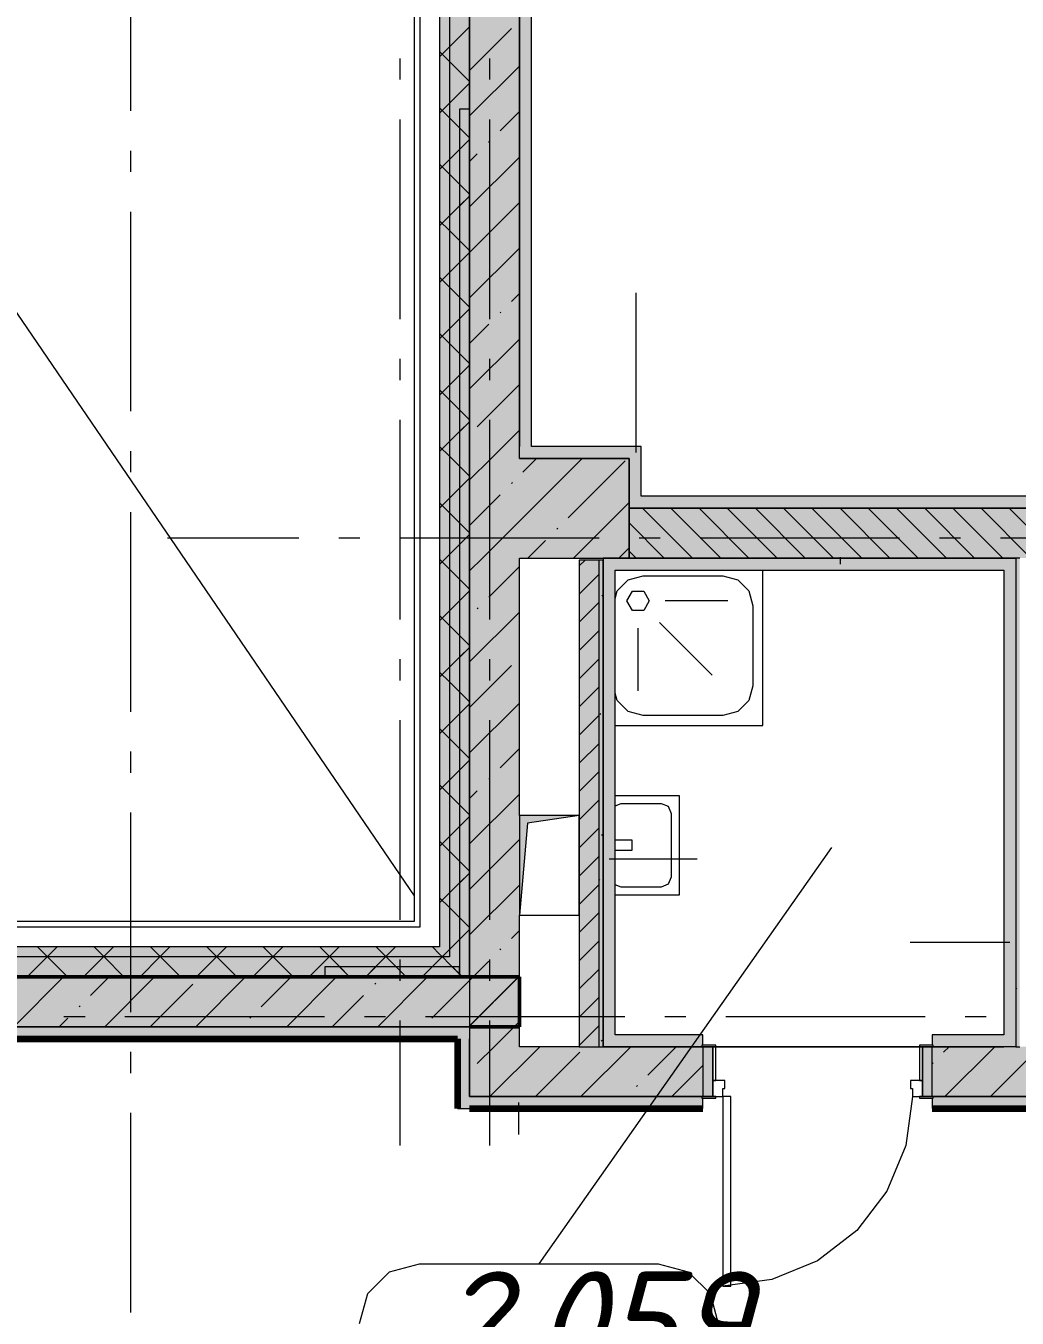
# Model space of a CAD drawing. Header units: millimetres. Extents: x -537608 to 253996, y -217170 to 186033.
# Drawn here: x -317936 to -312966, y 11689 to 18167 of the extents above; entities that cross this region are included whole.
import ezdxf

# ---------------------------------------------------------------- set-up
doc = ezdxf.new("R2010")
doc.units = ezdxf.units.MM
doc.layers.add('16) Лак 1.6м', color=160, linetype='Continuous', lineweight=90)
doc.layers.add('PDF _Геометрия', color=7, linetype='Continuous')
doc.layers.add('PDF _Текст', color=7, linetype='Continuous')
doc.layers.add('PDF _Сплошная заливка', color=7, linetype='Continuous', true_color=0xffffff)
doc.styles.add('PDF ISOCPEUR Italic', font='isocpeui.ttf')

msp = doc.modelspace()

# ---------------------------------------------------------------- hatches: boundary and pattern name
at = {"layer": 'PDF _Сплошная заливка', "transparency": 33554559}
for points in [[(-315811.3607, 13399.3468), (-315711.3603, 13399.3468), (-315711.3603, 30942.3493), (-315764.3617, 30942.3493), (-315764.3617, 30896.1943), (-315811.3607, 30896.1943), (-315811.3607, 13425.8453)], [(-315761.3605, 13399.3468), (-315711.3603, 13399.3468), (-315711.3603, 17749.3481), (-315761.3605, 17749.3481), (-315761.3605, 13425.8453)], [(-315461.3592, 15499.0005), (-314911.3612, 15499.0005), (-314911.3612, 15999.0005), (-315711.3603, 15999.0005), (-315711.3603, 15499.0005)], [(-315161.3623, 13049.3474), (-315061.3619, 13049.3474), (-315061.3619, 15489), (-315161.3623, 15489), (-315161.3623, 13069.8542)], [(-312973.0004, 13049.3474), (-312952.9994, 13049.3474), (-312952.9994, 15499.0005), (-312973.0004, 15499.0005), (-312973.0004, 13069.8542)], [(-315861.3609, 13499.3472), (-315861.3609, 13549.3473), (-323968.3625, 13549.3473), (-323968.3625, 13499.3472), (-315973.4437, 13499.3472)], [(-315988.3594, 13399.3468), (-315811.3607, 13399.3468), (-315811.3607, 13499.3472), (-323968.3625, 13499.3472), (-323968.3625, 13399.3468), (-316392.4345, 13399.3468)], [(-316392.4345, 13399.3468), (-315761.3605, 13399.3468), (-315761.3605, 13449.347), (-316436.3591, 13449.347), (-316436.3591, 13399.3468)], [(-315461.3592, 13149.3456), (-315461.3592, 13399.3468), (-320161.3621, 13399.3468), (-320161.3621, 13149.3456), (-315554.4573, 13149.3456)]]:
    msp.add_hatch(color=256, dxfattribs=at).paths.add_polyline_path(points)
h = msp.add_hatch(color=256, dxfattribs=at)
h.paths.add_polyline_path([(-315711.3603, 13049.3474), (-315461.3592, 13049.3474), (-315461.3592, 15499.0005), (-315711.3603, 15499.0005), (-315711.3603, 13069.8542)], flags=0)
h.paths.add_polyline_path([(-315711.3603, 15999.0005), (-315461.3592, 15999.0005), (-315461.3592, 20949.3489), (-315711.3603, 20949.3489)], flags=0)
h.paths.add_polyline_path([(-315711.3603, 21449.3489), (-315461.3592, 21449.3489), (-315461.3592, 27299.348), (-315711.3603, 27299.348), (-315711.3603, 21613.658)], flags=0)
h.paths.add_polyline_path([(-315620.7253, 27799.3501), (-315461.3592, 27799.3501), (-315461.3592, 30799.35), (-315711.3603, 30799.35), (-315711.3603, 27799.3501)], flags=0)
at = {"layer": 'PDF _Сплошная заливка', "true_color": 0xff7d7d, "transparency": 33554559}
for points in [[(-314911.3612, 15809.0001), (-314851.3627, 15809.0001), (-314851.3627, 16058.999), (-314911.3612, 16058.999), (-314911.3612, 15917.7888)], [(-309688.6081, 15748.9994), (-309161.3582, 15748.9994), (-309161.3582, 15809.0001), (-314911.3612, 15809.0001), (-314911.3612, 15748.9994), (-311364.5669, 15748.9994)], [(-315771.3631, 13089.3472), (-315711.3603, 13089.3472), (-315711.3603, 13149.3456), (-320101.3635, 13149.3456), (-320101.3635, 13089.3472), (-315973.4437, 13089.3472)]]:
    msp.add_hatch(color=11, dxfattribs=at).paths.add_polyline_path(points)
at = {"layer": 'PDF _Сплошная заливка', "transparency": 33554559}
h = msp.add_hatch(color=256, dxfattribs=at)
h.paths.add_polyline_path([(-297211.3588, 15499.0005), (-297211.3588, 15748.9994), (-302661.3562, 15748.9994), (-302661.3562, 15499.0005), (-297956.914, 15499.0005)], flags=0)
h.paths.add_polyline_path([(-303161.3583, 15499.0005), (-303161.3583, 15748.9994), (-308661.3603, 15748.9994), (-308661.3603, 15499.0005), (-304660.7404, 15499.0005)], flags=0)
h.paths.add_polyline_path([(-309688.6081, 15499.0005), (-309161.3582, 15499.0005), (-309161.3582, 15748.9994), (-314911.3612, 15748.9994), (-314911.3612, 15499.0005), (-310003.4346, 15499.0005)], flags=0)
at = {"layer": 'PDF _Сплошная заливка', "true_color": 0xbce362, "transparency": 33554559}
msp.add_hatch(color=63, dxfattribs=at).paths.add_polyline_path([(-313032.9989, 15438.9998), (-312973.0004, 15438.9998), (-312973.0004, 15499.0005), (-315041.3609, 15499.0005), (-315041.3609, 15438.9998), (-313040.5213, 15438.9998)])
h = msp.add_hatch(color=63, dxfattribs=at)
h.paths.add_polyline_path([(-313386.359, 13049.3474), (-313032.9989, 13049.3474), (-313032.9989, 13109.3459), (-313391.3625, 13109.3459), (-313391.3625, 13057.3456), (-313386.359, 13057.3456)], flags=0)
h.paths.add_polyline_path([(-314546.3622, 13049.3474), (-314546.3622, 13057.3456), (-314541.3588, 13057.3456), (-314541.3588, 13109.3459), (-315041.3609, 13109.3459), (-315041.3609, 13049.3474), (-314716.4758, 13049.3474)], flags=0)
at = {"layer": 'PDF _Сплошная заливка', "transparency": 33554559}
h = msp.add_hatch(color=256, dxfattribs=at)
h.paths.add_polyline_path([(-308161.3582, 12799.3463), (-308161.3582, 13049.3474), (-311483.0009, 13049.3474), (-311483.0009, 12799.3463), (-309239.3597, 12799.3463)], flags=0)
h.paths.add_polyline_path([(-312638.0007, 12799.3463), (-312633.0015, 12799.3463), (-312633.0015, 13049.3474), (-313391.3625, 13049.3474), (-313391.3625, 12799.3463), (-313040.5213, 12799.3463)], flags=0)
h.paths.add_polyline_path([(-314541.3588, 12799.3463), (-314541.3588, 13049.3474), (-315711.3603, 13049.3474), (-315711.3603, 12799.3463), (-314546.3622, 12799.3463)], flags=0)
at = {"layer": 'PDF _Сплошная заливка', "true_color": 0xff7d7d, "transparency": 33554559}
h = msp.add_hatch(color=11, dxfattribs=at)
h.paths.add_polyline_path([(-306146.3608, 12739.3456), (-306146.3608, 12799.3463), (-311478.0017, 12799.3463), (-311478.0017, 12791.3459), (-311483.0009, 12791.3459), (-311483.0009, 12739.3456), (-306336.6949, 12739.3456)], flags=0)
h.paths.add_polyline_path([(-312638.0007, 12739.3456), (-312633.0015, 12739.3456), (-312633.0015, 12791.3459), (-312638.0007, 12791.3459), (-312638.0007, 12799.3463), (-313386.359, 12799.3463), (-313386.359, 12791.3459), (-313391.3625, 12791.3459), (-313391.3625, 12739.3456), (-313040.5213, 12739.3456)], flags=0)
h.paths.add_polyline_path([(-314541.3588, 12739.3456), (-314541.3588, 12791.3459), (-314546.3622, 12791.3459), (-314546.3622, 12799.3463), (-315711.3603, 12799.3463), (-315711.3603, 12739.3456), (-314546.3622, 12739.3456)], flags=0)

# ---------------------------------------------------------------- linework, layer by layer
at = {"layer": '16) Лак 1.6м'}
for p, q in [((-320101.3635, 13089.3472), (-315771.3631, 13089.3472)), ((-315771.3631, 13089.3472), (-315771.3631, 12739.3456)), ((-315711.3603, 12739.3456), (-314541.3588, 12739.3456)), ((-313391.3625, 12739.3456), (-312633.0015, 12739.3456))]:
    msp.add_line(p, q, dxfattribs=at)
at = {"layer": 'PDF _Геометрия', "lineweight": 9}
for p, q in [((-315988.3594, 30896.1943), (-315988.3594, 13676.3458)), ((-315961.3614, 30896.1943), (-315961.3614, 13649.3456)), ((-315861.3609, 30896.1943), (-315861.3609, 13549.3473)), ((-315811.3607, 30896.1943), (-315811.3607, 13499.3472)), ((-323832.9719, 25299.9121), (-315988.3594, 13805.2346)), ((-315711.3603, 13399.3468), (-315711.3603, 20949.3489)), ((-315711.3603, 20949.3489), (-315711.3603, 15999.0005)), ((-315461.3592, 16058.999), (-315461.3592, 20949.3489)), ((-315461.3592, 20949.3489), (-315461.3592, 16058.999)), ((-315401.3607, 16058.999), (-315401.3607, 20889.3481)), ((-315811.3607, 18062.8807), (-315711.3603, 18162.879)), ((-315711.3603, 17943.8611), (-315501.5894, 18153.6299)), ((-315861.3609, 18012.8805), (-315811.3607, 18062.8807)), ((-315811.3607, 17989.2001), (-315861.3609, 18039.2003)), ((-315711.3603, 17889.1997), (-315811.3607, 17989.2001)), ((-315711.3603, 17715.762), (-315461.3592, 17965.7631)), ((-315811.3607, 17780.0363), (-315711.3603, 17880.0367)), ((-315861.3609, 17730.0361), (-315811.3607, 17780.0363)), ((-315811.3607, 17706.3579), (-315861.3609, 17756.3581)), ((-315711.3603, 17606.3574), (-315811.3607, 17706.3579)), ((-315711.3603, 17749.3481), (-315761.3605, 17749.3481)), ((-315761.3605, 17749.3481), (-315761.3605, 13399.3468)), ((-315711.3603, 13399.3468), (-315711.3603, 17749.3481)), ((-315558.6168, 17640.4086), (-315461.3592, 17737.664)), ((-315761.3605, 17656.3577), (-315711.3603, 17606.3574)), ((-315811.3607, 17497.1941), (-315711.3603, 17597.1945)), ((-315711.3603, 17597.1945), (-315761.3605, 17547.1943)), ((-315615.64, 17583.3833), (-315610.8991, 17588.1263)), ((-315861.3609, 17447.1939), (-315811.3607, 17497.1941)), ((-315711.3603, 17487.663), (-315672.6631, 17526.3602)), ((-315711.3603, 17259.566), (-315461.3592, 17509.5649)), ((-315811.3607, 17423.5135), (-315861.3609, 17473.5137)), ((-315711.3603, 17323.5152), (-315811.3607, 17423.5135)), ((-315761.3605, 17373.5154), (-315711.3603, 17323.5152)), ((-315811.3607, 17214.3519), (-315711.3603, 17314.3522)), ((-315711.3603, 17314.3522), (-315761.3605, 17264.352)), ((-315711.3603, 17031.467), (-315461.3592, 17281.4659)), ((-315861.3609, 17164.3517), (-315811.3607, 17214.3519)), ((-315811.3607, 17140.6713), (-315861.3609, 17190.6715)), ((-315711.3603, 17040.6708), (-315811.3607, 17140.6713)), ((-315761.3605, 17090.6711), (-315711.3603, 17040.6708)), ((-315711.3603, 16803.3679), (-315461.3592, 17053.369)), ((-315811.3607, 16931.5096), (-315711.3603, 17031.5078)), ((-315711.3603, 17031.5078), (-315761.3605, 16981.5098)), ((-315861.3609, 16881.5094), (-315811.3607, 16931.5096)), ((-315811.3607, 16857.829), (-315861.3609, 16907.8293)), ((-315711.3603, 16757.8286), (-315811.3607, 16857.829)), ((-315761.3605, 16807.8288), (-315711.3603, 16757.8286)), ((-315501.5894, 16785.0398), (-315461.3592, 16825.2699)), ((-314876.6556, 16028.9997), (-314876.6556, 16828.9989)), ((-315811.3607, 16648.6652), (-315711.3603, 16748.6656)), ((-315711.3603, 16748.6656), (-315761.3605, 16698.6654)), ((-315558.6168, 16728.0145), (-315553.876, 16732.7553)), ((-315711.3603, 16575.2689), (-315615.64, 16670.9892)), ((-315861.3609, 16598.665), (-315811.3607, 16648.6652)), ((-315811.3607, 16574.9868), (-315861.3609, 16624.987)), ((-315711.3603, 16347.1698), (-315461.3592, 16597.1708)), ((-315711.3603, 16474.9864), (-315811.3607, 16574.9868)), ((-315761.3605, 16524.9866), (-315711.3603, 16474.9864)), ((-315811.3607, 16365.823), (-315711.3603, 16465.8234)), ((-315711.3603, 16465.8234), (-315761.3605, 16415.8232)), ((-315861.3609, 16315.8228), (-315811.3607, 16365.823)), ((-315811.3607, 16292.1424), (-315861.3609, 16342.1427)), ((-315672.6631, 16157.7679), (-315461.3592, 16369.0718)), ((-315711.3603, 16192.1441), (-315811.3607, 16292.1424)), ((-315761.3605, 16242.1444), (-315711.3603, 16192.1441)), ((-315811.3607, 16082.9807), (-315711.3603, 16182.9812)), ((-315711.3603, 16182.9812), (-315761.3605, 16132.9809)), ((-315603.3337, 15999.0005), (-315461.3592, 16140.9728)), ((-315861.3609, 16032.9805), (-315811.3607, 16082.9807)), ((-315811.3607, 16009.3002), (-315861.3609, 16059.3004)), ((-315711.3603, 15909.2998), (-315811.3607, 16009.3002)), ((-315461.3592, 15999.0005), (-315461.3592, 16058.999)), ((-314911.3612, 16058.999), (-315401.3607, 16058.999)), ((-314851.3627, 16058.999), (-314911.3612, 16058.999)), ((-314851.3627, 15809.0001), (-314851.3627, 16058.999)), ((-315761.3605, 15959.3), (-315711.3603, 15909.2998)), ((-315711.3603, 15890.9738), (-315603.3337, 15999.0005)), ((-315711.3603, 15999.0005), (-315711.3603, 15499.0005)), ((-315647.1377, 15499.0005), (-315147.1399, 15999.0005)), ((-315461.3592, 15999.0005), (-314911.3612, 15999.0005)), ((-314911.3612, 15999.0005), (-315461.3592, 15999.0005)), ((-315444.5662, 15929.6688), (-315375.2367, 15999.0005)), ((-315216.4693, 15701.5719), (-314931.3449, 15986.6941)), ((-314911.3612, 15499.0005), (-314911.3612, 15999.0005)), ((-314911.3612, 15999.0005), (-314911.3612, 15809.0001)), ((-315811.3607, 15800.1385), (-315711.3603, 15900.1368)), ((-315711.3603, 15900.1368), (-315761.3605, 15850.1387)), ((-315501.5894, 15872.6457), (-315496.8485, 15877.3865)), ((-315711.3603, 15662.8747), (-315558.6168, 15815.6204)), ((-314911.3612, 15809.0001), (-314911.3612, 15748.9994)), ((-309221.361, 15809.0001), (-314851.3627, 15809.0001)), ((-315861.3609, 15750.1383), (-315811.3607, 15800.1385)), ((-315811.3607, 15726.458), (-315861.3609, 15776.4582)), ((-315190.9396, 15499.0005), (-314911.3612, 15778.5788)), ((-309161.3582, 15748.9994), (-314911.3612, 15748.9994)), ((-314911.3612, 15748.9994), (-314911.3612, 15499.0005)), ((-314911.3612, 15748.9994), (-309161.3582, 15748.9994)), ((-314593.9511, 15499.0005), (-314843.9522, 15748.9994)), ((-314452.5322, 15499.0005), (-314702.5332, 15748.9994)), ((-314311.1089, 15499.0005), (-314561.11, 15748.9994)), ((-314169.6899, 15499.0005), (-314419.6867, 15748.9994)), ((-314028.2667, 15499.0005), (-314278.2677, 15748.9994)), ((-313886.8477, 15499.0005), (-314136.8444, 15748.9994)), ((-313745.4244, 15499.0005), (-313995.4255, 15748.9994)), ((-313604.0012, 15499.0005), (-313854.0022, 15748.9994)), ((-313462.5822, 15499.0005), (-313712.5832, 15748.9994)), ((-313321.1589, 15499.0005), (-313571.16, 15748.9994)), ((-313179.74, 15499.0005), (-313429.741, 15748.9994)), ((-313038.3167, 15499.0005), (-313288.3177, 15748.9994)), ((-312896.8977, 15499.0005), (-313146.8945, 15748.9994)), ((-312755.4745, 15499.0005), (-313005.4755, 15748.9994)), ((-315711.3603, 15626.4575), (-315811.3607, 15726.458)), ((-315811.3607, 15517.2941), (-315711.3603, 15617.2945)), ((-315761.3605, 15676.4577), (-315711.3603, 15626.4575)), ((-315711.3603, 15617.2945), (-315761.3605, 15567.2943)), ((-315273.4925, 15644.5467), (-315268.7517, 15649.2875)), ((-314735.3744, 15499.0005), (-314911.3612, 15674.9851)), ((-315419.0408, 15499.0005), (-315330.5156, 15587.5214)), ((-314962.8426, 15499.0005), (-314911.3612, 15550.4819)), ((-315861.3609, 15467.2939), (-315811.3607, 15517.2941)), ((-315811.3607, 15443.6157), (-315861.3609, 15493.616)), ((-315711.3603, 15434.7757), (-315647.1377, 15499.0005)), ((-315711.3603, 15499.0005), (-315711.3603, 13149.3456)), ((-315461.3592, 14209.3463), (-315461.3592, 15499.0005)), ((-315461.3592, 15499.0005), (-314911.3612, 15499.0005)), ((-315161.3623, 15460.1892), (-315132.5515, 15489)), ((-315061.3619, 15489), (-315161.3623, 15489)), ((-315161.3623, 15489), (-315161.3623, 13049.3474)), ((-315041.3609, 15489), (-315061.3619, 15489)), ((-315061.3619, 13049.3474), (-315061.3619, 15489)), ((-314911.3612, 15499.0005), (-315041.3609, 15499.0005)), ((-315041.3609, 15499.0005), (-315041.3609, 15438.9998)), ((-315041.3609, 15438.9998), (-315041.3609, 15489)), ((-314876.7977, 15499.0005), (-314911.3612, 15533.564)), ((-312973.0004, 15499.0005), (-314911.3612, 15499.0005)), ((-314911.3612, 15499.0005), (-312973.0004, 15499.0005)), ((-313852.2066, 15468.9991), (-313852.2066, 15502.8499)), ((-312973.0004, 15499.0005), (-312973.0004, 15438.9998)), ((-312952.9994, 15499.0005), (-312973.0004, 15499.0005)), ((-312973.0004, 15499.0005), (-312973.0004, 15438.9998)), ((-315711.3603, 15343.6153), (-315811.3607, 15443.6157)), ((-315615.64, 15302.3991), (-315461.3592, 15456.6777)), ((-315041.3609, 15438.9998), (-315041.3609, 13109.3459)), ((-315041.3609, 13109.3459), (-315041.3609, 15438.9998)), ((-314981.3623, 13109.3459), (-314981.3623, 15438.9998)), ((-314981.3623, 15438.9998), (-313032.9989, 15438.9998)), ((-313032.9989, 15438.9998), (-313032.9989, 13109.3459)), ((-312973.0004, 15438.9998), (-312973.0004, 13049.3474)), ((-312973.0004, 15438.9998), (-312973.0004, 13049.3474)), ((-315761.3605, 15393.6155), (-315711.3603, 15343.6153)), ((-315161.3623, 15318.7659), (-315061.3619, 15418.7663)), ((-315811.3607, 15234.4519), (-315711.3603, 15334.4523)), ((-315711.3603, 15334.4523), (-315761.3605, 15284.4521)), ((-315861.3609, 15184.4516), (-315811.3607, 15234.4519)), ((-315711.3603, 14978.5797), (-315461.3592, 15228.5786)), ((-315672.6631, 15245.3738), (-315667.9223, 15250.1146)), ((-315161.3623, 15177.3448), (-315061.3619, 15277.3452)), ((-315811.3607, 15160.7714), (-315861.3609, 15210.7716)), ((-315711.3603, 15060.7731), (-315811.3607, 15160.7714)), ((-315761.3605, 15110.7733), (-315711.3603, 15060.7731)), ((-315161.3623, 15035.9237), (-315061.3619, 15135.9241)), ((-315811.3607, 14951.6096), (-315711.3603, 15051.6101)), ((-315711.3603, 15051.6101), (-315761.3605, 15001.6099)), ((-315161.3623, 14894.5026), (-315061.3619, 14994.503)), ((-315861.3609, 14901.6094), (-315811.3607, 14951.6096)), ((-315811.3607, 14877.9291), (-315861.3609, 14927.9293)), ((-315711.3603, 14750.4806), (-315501.5894, 14960.2516)), ((-315711.3603, 14777.9287), (-315811.3607, 14877.9291)), ((-315161.3623, 14753.0814), (-315061.3619, 14853.0819)), ((-315761.3605, 14827.9289), (-315711.3603, 14777.9287)), ((-315711.3603, 14522.3816), (-315461.3592, 14772.3826)), ((-315811.3607, 14668.7674), (-315711.3603, 14768.7657)), ((-315711.3603, 14768.7657), (-315761.3605, 14718.7676)), ((-315161.3623, 14611.6603), (-315061.3619, 14711.6607)), ((-315861.3609, 14618.7672), (-315811.3607, 14668.7674)), ((-315811.3607, 14595.0869), (-315861.3609, 14645.0871)), ((-315711.3603, 14495.0864), (-315811.3607, 14595.0869)), ((-315761.3605, 14545.0867), (-315711.3603, 14495.0864)), ((-315558.6168, 14447.0282), (-315461.3592, 14544.2836)), ((-315161.3623, 14470.2392), (-315061.3619, 14570.2375)), ((-315811.3607, 14385.923), (-315711.3603, 14485.9235)), ((-315711.3603, 14485.9235), (-315761.3605, 14435.9232)), ((-315861.3609, 14335.9228), (-315811.3607, 14385.923)), ((-315615.64, 14390.0051), (-315610.8991, 14394.7458)), ((-315161.3623, 14328.8181), (-315061.3619, 14428.8163)), ((-315811.3607, 14312.2446), (-315861.3609, 14362.2448)), ((-315711.3603, 14294.2847), (-315672.6631, 14332.9797)), ((-315711.3603, 14212.2442), (-315811.3607, 14312.2446)), ((-315761.3605, 14262.2444), (-315711.3603, 14212.2442)), ((-315711.3603, 14066.1856), (-315461.3592, 14316.1845)), ((-315161.3623, 14187.3948), (-315061.3619, 14287.3952)), ((-315811.3607, 14103.0808), (-315711.3603, 14203.0812)), ((-315711.3603, 14203.0812), (-315761.3605, 14153.081)), ((-315161.3623, 14045.9737), (-315061.3619, 14145.9741)), ((-315861.3609, 14053.0806), (-315811.3607, 14103.0808)), ((-315811.3607, 14029.4002), (-315861.3609, 14079.4004)), ((-315711.3603, 13838.0865), (-315461.3592, 14088.0855)), ((-315711.3603, 13929.402), (-315811.3607, 14029.4002)), ((-315161.3623, 13904.5526), (-315061.3619, 14004.553)), ((-315761.3605, 13979.4022), (-315711.3603, 13929.402)), ((-315011.3616, 13991.5491), (-314570.6992, 13991.5491)), ((-315811.3607, 13820.2386), (-315711.3603, 13920.239)), ((-315711.3603, 13920.239), (-315761.3605, 13870.2388)), ((-315861.3609, 13770.2383), (-315811.3607, 13820.2386)), ((-315711.3603, 13609.9875), (-315461.3592, 13859.9886)), ((-315161.3623, 13763.1315), (-315061.3619, 13863.1318)), ((-315811.3607, 13746.558), (-315861.3609, 13796.5582)), ((-315711.3603, 13646.5576), (-315811.3607, 13746.558)), ((-315988.3594, 13676.3458), (-323968.3625, 13676.3458)), ((-315761.3605, 13696.5578), (-315711.3603, 13646.5576)), ((-315461.3592, 13049.3474), (-315461.3592, 13709.3464)), ((-315161.3623, 13621.7103), (-315061.3619, 13721.7107)), ((-315988.3594, 13649.3456), (-323968.3625, 13649.3456)), ((-315961.3614, 13649.3456), (-315988.3594, 13649.3456)), ((-315811.3607, 13537.3963), (-315711.3603, 13637.3946)), ((-315711.3603, 13637.3946), (-315761.3605, 13587.3965)), ((-315501.5894, 13591.6594), (-315461.3592, 13631.8895)), ((-315988.3594, 13549.3473), (-323968.3625, 13549.3473)), ((-317826.8921, 13499.3472), (-317876.8923, 13549.3473)), ((-317829.3077, 13499.3472), (-317779.3075, 13549.3473)), ((-317544.0499, 13499.3472), (-317594.0501, 13549.3473)), ((-317546.4655, 13499.3472), (-317496.4652, 13549.3473)), ((-317261.2077, 13499.3472), (-317311.2079, 13549.3473)), ((-317263.6232, 13499.3472), (-317213.623, 13549.3473)), ((-316978.3611, 13499.3472), (-317028.3613, 13549.3473)), ((-316980.781, 13499.3472), (-316930.7808, 13549.3473)), ((-316695.5189, 13499.3472), (-316745.5191, 13549.3473)), ((-316697.9388, 13499.3472), (-316647.9385, 13549.3473)), ((-316412.6766, 13499.3472), (-316462.6768, 13549.3473)), ((-316415.0965, 13499.3472), (-316365.0963, 13549.3473)), ((-316129.8344, 13499.3472), (-316179.8346, 13549.3473)), ((-316132.2543, 13499.3472), (-316082.2541, 13549.3473)), ((-315961.3614, 13549.3473), (-315988.3594, 13549.3473)), ((-315861.3609, 13549.3473), (-315961.3614, 13549.3473)), ((-315861.3609, 13513.7159), (-315896.9923, 13549.3473)), ((-315161.3623, 13480.2892), (-315061.3619, 13580.2896)), ((-313002.9996, 13571.2042), (-313503.0018, 13571.2042)), ((-315988.3594, 13499.3472), (-323968.3625, 13499.3472)), ((-317929.3081, 13399.3468), (-317829.3077, 13499.3472)), ((-317726.8917, 13399.3468), (-317826.8921, 13499.3472)), ((-317646.4659, 13399.3468), (-317546.4655, 13499.3472)), ((-317444.0494, 13399.3468), (-317544.0499, 13499.3472)), ((-317363.6237, 13399.3468), (-317263.6232, 13499.3472)), ((-317161.2072, 13399.3468), (-317261.2077, 13499.3472)), ((-317080.7814, 13399.3468), (-316980.781, 13499.3472)), ((-316878.365, 13399.3468), (-316978.3611, 13499.3472)), ((-316797.9392, 13399.3468), (-316697.9388, 13499.3472)), ((-316595.5184, 13399.3468), (-316695.5189, 13499.3472)), ((-316515.097, 13399.3468), (-316415.0965, 13499.3472)), ((-316312.6762, 13399.3468), (-316412.6766, 13499.3472)), ((-316232.2548, 13399.3468), (-316132.2543, 13499.3472)), ((-316029.834, 13399.3468), (-316129.8344, 13499.3472)), ((-315861.3609, 13499.3472), (-315988.3594, 13499.3472)), ((-315949.4082, 13399.3468), (-315849.4121, 13499.3472)), ((-315846.9921, 13499.3472), (-315861.3609, 13513.7159)), ((-315811.3607, 13499.3472), (-315861.3609, 13499.3472)), ((-315849.4121, 13499.3472), (-315811.3607, 13537.3963)), ((-315811.3607, 13463.7157), (-315846.9921, 13499.3472)), ((-315711.3603, 13381.8885), (-315615.64, 13477.611)), ((-315558.6168, 13534.6341), (-315553.876, 13539.377)), ((-315761.3605, 13449.347), (-316436.3591, 13449.347)), ((-316436.3591, 13449.347), (-316436.3591, 13399.3468)), ((-316362.6764, 13449.347), (-316312.6762, 13399.3468)), ((-316182.2545, 13449.347), (-316232.2548, 13399.3468)), ((-316079.8342, 13449.347), (-316029.834, 13399.3468)), ((-315899.408, 13449.347), (-315949.4082, 13399.3468)), ((-315746.9917, 13399.3468), (-315811.3607, 13463.7157)), ((-315796.9919, 13449.347), (-315761.3605, 13413.7156)), ((-315761.3605, 13399.3468), (-315761.3605, 13449.347)), ((-315761.3605, 13413.7156), (-315746.9917, 13399.3468)), ((-315161.3623, 13338.8681), (-315061.3619, 13438.8663)), ((-320161.3621, 13399.3468), (-315988.3594, 13399.3468)), ((-317996.7903, 13149.3456), (-317746.7893, 13399.3468)), ((-317611.502, 13306.535), (-317518.6924, 13399.3468)), ((-317540.5922, 13149.3456), (-317290.5954, 13399.3468)), ((-317312.4953, 13149.3456), (-317098.2806, 13363.5603)), ((-317084.3984, 13149.3456), (-316834.3973, 13399.3468)), ((-316756.1331, 13249.5119), (-316606.2961, 13399.3468)), ((-316628.2002, 13149.3456), (-316378.1992, 13399.3468)), ((-316436.3591, 13399.3468), (-315761.3605, 13399.3468)), ((-316185.8887, 13363.5603), (-316181.1436, 13368.3033)), ((-316172.0022, 13149.3456), (-315922.001, 13399.3468)), ((-315988.3594, 13399.3468), (-315961.3614, 13399.3468)), ((-315961.3614, 13399.3468), (-315861.3609, 13399.3468)), ((-315900.7643, 13192.4866), (-315693.9042, 13399.3468)), ((-315861.3609, 13399.3468), (-315811.3607, 13399.3468)), ((-315811.3607, 13399.3468), (-315711.3603, 13399.3468)), ((-315761.3605, 13399.3468), (-315711.3603, 13399.3468)), ((-315715.804, 13149.3456), (-315465.8073, 13399.3468)), ((-315711.3603, 13153.7915), (-315461.3592, 13403.7904)), ((-316400.0991, 13149.3456), (-316242.9119, 13306.535)), ((-315161.3623, 13197.4448), (-315061.3619, 13297.4452)), ((-317668.5294, 13249.5119), (-317663.7842, 13254.2526)), ((-317768.6934, 13149.3456), (-317725.5525, 13192.4866)), ((-316813.1563, 13192.4866), (-316808.4155, 13197.2273)), ((-315587.7075, 13049.3474), (-315461.3592, 13175.6914)), ((-315461.3592, 13175.6914), (-315487.7071, 13149.3456)), ((-315161.3623, 13056.0237), (-315061.3619, 13156.0241)), ((-315711.3603, 13149.3456), (-320101.3635, 13149.3456)), ((-320101.3635, 13149.3456), (-315711.3603, 13149.3456)), ((-315711.3603, 13149.3456), (-315711.3603, 13089.3472)), ((-315711.3603, 13089.3472), (-315711.3603, 13049.3474)), ((-315711.3603, 12799.3463), (-315711.3603, 13089.3472)), ((-315041.3609, 13049.3474), (-315041.3609, 13109.3459)), ((-315041.3609, 13109.3459), (-315041.3609, 13049.3474)), ((-314541.3588, 13109.3459), (-314981.3623, 13109.3459)), ((-314541.3588, 13057.3456), (-314541.3588, 13109.3459)), ((-313032.9989, 13109.3459), (-313391.3625, 13109.3459)), ((-313391.3625, 13109.3459), (-313391.3625, 13057.3456)), ((-315711.3603, 13049.3474), (-315711.3603, 12799.3463)), ((-315672.6631, 12964.3875), (-315587.7075, 13049.3474)), ((-315609.6074, 12799.3463), (-315359.6063, 13049.3474)), ((-315161.3623, 13049.3474), (-315461.3592, 13049.3474)), ((-315161.3623, 13049.3474), (-315061.3619, 13049.3474)), ((-315153.4093, 12799.3463), (-314903.4125, 13049.3474)), ((-315061.3619, 13049.3474), (-315041.3609, 13049.3474)), ((-315041.3609, 13049.3474), (-314546.3622, 13049.3474)), ((-314546.3622, 13049.3474), (-315041.3609, 13049.3474)), ((-314817.2943, 12907.3643), (-314675.3113, 13049.3474)), ((-314476.3611, 13057.3456), (-314546.3622, 13057.3456)), ((-314546.3622, 13057.3456), (-314546.3622, 13049.3474)), ((-314546.3622, 13049.3474), (-314476.3611, 13049.3474)), ((-314491.3629, 13049.3474), (-314541.3588, 13049.3474)), ((-314541.3588, 13049.3474), (-314541.3588, 12799.3463)), ((-314491.3629, 12799.3463), (-314491.3629, 13049.3474)), ((-314476.3611, 13049.3474), (-314491.3629, 13049.3474)), ((-314491.3629, 13049.3474), (-314491.3629, 12879.3458)), ((-314476.3611, 13049.3474), (-314476.3611, 13057.3456)), ((-314476.3611, 12879.3458), (-314476.3611, 13049.3474)), ((-313456.3601, 13057.3456), (-313456.3601, 13049.3474)), ((-313386.359, 13057.3456), (-313456.3601, 13057.3456)), ((-313456.3601, 13049.3474), (-313456.3601, 12879.3458)), ((-313441.3584, 13049.3474), (-313456.3601, 13049.3474)), ((-313456.3601, 13049.3474), (-313386.359, 13049.3474)), ((-313441.3584, 13049.3474), (-313441.3584, 12799.3463)), ((-313391.3625, 13049.3474), (-313441.3584, 13049.3474)), ((-313441.3584, 12879.3458), (-313441.3584, 13049.3474)), ((-313391.3625, 12799.3463), (-313391.3625, 13049.3474)), ((-313386.359, 13049.3474), (-313386.359, 13057.3456)), ((-313032.9989, 13049.3474), (-313386.359, 13049.3474)), ((-313386.359, 13049.3474), (-313032.9989, 13049.3474)), ((-313334.6537, 13021.4128), (-313306.7212, 13049.3474)), ((-313328.621, 12799.3463), (-313078.6243, 13049.3474)), ((-313100.5242, 12799.3463), (-312850.5231, 13049.3474)), ((-312973.0004, 13049.3474), (-313032.9989, 13049.3474)), ((-312973.0004, 13049.3474), (-312952.9994, 13049.3474)), ((-315381.5104, 12799.3463), (-315159.4418, 13021.4128)), ((-313391.3625, 12964.7061), (-313386.936, 12969.1305)), ((-314697.2154, 12799.3463), (-314541.3588, 12955.2008)), ((-314874.3217, 12850.339), (-314869.5767, 12855.0799)), ((-314431.36, 12879.3458), (-314491.3629, 12879.3458)), ((-314491.3629, 12879.3458), (-314491.3629, 12799.3463)), ((-314491.3629, 12879.3458), (-314476.3611, 12879.3458)), ((-314441.3627, 12799.3463), (-314441.3627, 12839.346)), ((-314441.3627, 12839.346), (-314431.36, 12839.346)), ((-314431.36, 12839.346), (-314431.36, 12879.3458)), ((-313441.3584, 12879.3458), (-313501.3612, 12879.3458)), ((-313501.3612, 12879.3458), (-313501.3612, 12839.346)), ((-313501.3612, 12839.346), (-313491.3586, 12839.346)), ((-313491.3586, 12839.346), (-313491.3586, 12799.3463)), ((-313456.3601, 12879.3458), (-313441.3584, 12879.3458)), ((-313441.3584, 12799.3463), (-313441.3584, 12879.3458)), ((-315711.3603, 12799.3463), (-314546.3622, 12799.3463)), ((-314546.3622, 12799.3463), (-315711.3603, 12799.3463)), ((-315465.5834, 12769.347), (-315465.5834, 12608.6441)), ((-314476.3611, 12799.3463), (-314546.3622, 12799.3463)), ((-314546.3622, 12799.3463), (-314546.3622, 12791.3459)), ((-314546.3622, 12791.3459), (-314476.3611, 12791.3459)), ((-314541.3588, 12799.3463), (-314491.3629, 12799.3463)), ((-314541.3588, 12739.3456), (-314541.3588, 12791.3459)), ((-314476.3611, 12800.3453), (-314491.3629, 12800.3453)), ((-314491.3629, 12800.3453), (-314491.3629, 12799.3463)), ((-314491.3629, 12799.3463), (-314441.3627, 12799.3463)), ((-314491.3629, 12799.3463), (-314476.3611, 12799.3463)), ((-314476.3611, 12799.3463), (-314476.3611, 12800.3453)), ((-314476.3611, 12791.3459), (-314476.3611, 12799.3463)), ((-314401.3608, 12799.3463), (-314441.3627, 12799.3463)), ((-314441.3627, 12799.3463), (-314441.3627, 11849.3466)), ((-314401.3608, 11849.3466), (-314401.3608, 12799.3463)), ((-313491.3586, 12799.3463), (-313523.7304, 12553.4681)), ((-313491.3586, 12799.3463), (-313441.3584, 12799.3463)), ((-313456.3601, 12800.3453), (-313456.3601, 12799.3463)), ((-313441.3584, 12800.3453), (-313456.3601, 12800.3453)), ((-313456.3601, 12799.3463), (-313441.3584, 12799.3463)), ((-313456.3601, 12799.3463), (-313456.3601, 12791.3459)), ((-313386.359, 12799.3463), (-313456.3601, 12799.3463)), ((-313456.3601, 12791.3459), (-313386.359, 12791.3459)), ((-313441.3584, 12799.3463), (-313441.3584, 12800.3453)), ((-313441.3584, 12799.3463), (-313391.3625, 12799.3463)), ((-313391.3625, 12791.3459), (-313391.3625, 12739.3456)), ((-313386.359, 12799.3463), (-312638.0007, 12799.3463)), ((-312638.0007, 12799.3463), (-313386.359, 12799.3463)), ((-313386.359, 12791.3459), (-313386.359, 12799.3463)), ((-315771.3631, 12739.3456), (-315711.3603, 12739.3456)), ((-313523.7304, 12553.4681), (-313618.6369, 12324.3465)), ((-313618.6369, 12324.3465), (-313769.6107, 12127.5944)), ((-313769.6107, 12127.5944), (-313966.3606, 11976.6228)), ((-313966.3606, 11976.6228), (-314195.4823, 11881.7163)), ((-314195.4823, 11881.7163), (-314441.3627, 11849.3466)), ((-314441.3627, 11849.3466), (-314401.3608, 11849.3466))]:
    msp.add_line(p, q, dxfattribs=at)
at = {"layer": 'PDF _Геометрия', "color": 253, "lineweight": 9, "true_color": 0xaaaaaa}
for p, q in [((-317411.3633, 18740.6824), (-317411.3633, 17740.6825)), ((-316061.3618, 18003.4699), (-316061.3618, 17897.6371)), ((-315611.3599, 18003.4699), (-315611.3599, 17897.6371)), ((-316061.3618, 17697.6385), (-316061.3618, 16697.6364)), ((-315611.3599, 17697.6385), (-315611.3599, 16697.6364)), ((-317411.3633, 17540.6816), (-317411.3633, 17434.8488)), ((-317411.3633, 17234.848), (-317411.3633, 16234.848)), ((-316061.3618, 16497.6376), (-316061.3618, 16391.8049)), ((-315611.3599, 16497.6376), (-315611.3599, 16391.8049)), ((-316061.3618, 16191.804), (-316061.3618, 15191.804)), ((-315611.3599, 16191.804), (-315611.3599, 15191.804)), ((-317411.3633, 16034.8472), (-317411.3633, 15929.0144)), ((-317411.3633, 15729.0157), (-317411.3633, 14729.0135)), ((-316567.2975, 15599.3475), (-317225.3609, 15599.3475)), ((-316261.4617, 15599.3475), (-316367.2966, 15599.3475)), ((-315061.4609, 15599.3475), (-316061.4608, 15599.3475)), ((-314755.6294, 15599.3475), (-314861.4643, 15599.3475)), ((-313555.6286, 15599.3475), (-314555.6285, 15599.3475)), ((-313249.7971, 15599.3475), (-313355.6277, 15599.3475)), ((-312049.7963, 15599.3475), (-313049.7963, 15599.3475)), ((-314241.3618, 15109.3459), (-314241.3618, 15438.9998)), ((-314971.265, 15334.3468), (-314916.3604, 15389.2515)), ((-314916.3604, 15389.2515), (-314841.36, 15409.3471)), ((-314841.36, 15409.3471), (-314441.3627, 15409.3471)), ((-314441.3627, 15409.3471), (-314366.3623, 15389.2515)), ((-314366.3623, 15389.2515), (-314311.4577, 15334.3468)), ((-314981.3623, 15296.668), (-314971.265, 15334.3468)), ((-314922.1518, 15284.3466), (-314894.2538, 15332.6632)), ((-314894.2538, 15332.6632), (-314838.4665, 15332.6632)), ((-314838.4665, 15332.6632), (-314810.5728, 15284.3466)), ((-314311.4577, 15334.3468), (-314291.362, 15259.3465)), ((-314894.2538, 15236.0322), (-314922.1518, 15284.3466)), ((-314838.4665, 15236.0322), (-314894.2538, 15236.0322)), ((-314810.5728, 15284.3466), (-314838.4665, 15236.0322)), ((-314416.3625, 15284.3466), (-314730.4958, 15284.3466)), ((-314291.362, 15259.3465), (-314291.362, 15109.3459)), ((-314494.4373, 14912.4215), (-314758.5962, 15176.5805)), ((-314866.3601, 14834.3468), (-314866.3601, 15148.4822)), ((-314291.362, 15109.3459), (-314291.362, 14859.3469)), ((-314241.3618, 14659.3461), (-314241.3618, 15109.3459)), ((-316061.3618, 14991.8032), (-316061.3618, 14885.9703)), ((-315611.3599, 14991.8032), (-315611.3599, 14885.9703)), ((-314291.362, 14859.3469), (-314311.4577, 14784.3466)), ((-314971.265, 14784.3466), (-314981.3623, 14822.0255)), ((-314916.3604, 14729.4419), (-314971.265, 14784.3466)), ((-314311.4577, 14784.3466), (-314366.3623, 14729.4419)), ((-314841.36, 14709.3463), (-314916.3604, 14729.4419)), ((-314691.3594, 14709.3463), (-314841.36, 14709.3463)), ((-314441.3627, 14709.3463), (-314691.3594, 14709.3463)), ((-314366.3623, 14729.4419), (-314441.3627, 14709.3463)), ((-316061.3618, 14685.9695), (-316061.3618, 13685.9696)), ((-315611.3599, 14685.9695), (-315611.3599, 13685.9696)), ((-314981.3623, 14659.3461), (-314691.3594, 14659.3461)), ((-314691.3594, 14659.3461), (-314241.3618, 14659.3461)), ((-317411.3633, 14529.0148), (-317411.3633, 14423.1799)), ((-314981.3623, 14309.3467), (-314661.3602, 14309.3467)), ((-314981.3623, 14256.9201), (-314951.3631, 14269.347)), ((-314951.3631, 14269.347), (-314751.358, 14269.347)), ((-314751.358, 14269.347), (-314716.0064, 14254.7005)), ((-314716.0064, 14254.7005), (-314701.362, 14219.3468)), ((-314661.3602, 14309.3467), (-314661.3602, 13809.3468)), ((-317411.3633, 14223.1812), (-317411.3633, 13223.1812)), ((-315161.3623, 14209.3463), (-315461.3592, 14209.3463)), ((-315461.3592, 14209.3463), (-315461.3592, 13709.3464)), ((-315161.3623, 14209.3463), (-315421.3617, 14169.3465)), ((-315161.3623, 13709.3464), (-315161.3623, 14209.3463)), ((-314701.362, 14219.3468), (-314701.362, 13899.3467)), ((-315421.3617, 14169.3465), (-315461.3592, 13709.3464)), ((-314896.3465, 14084.3458), (-314981.3623, 14084.3458)), ((-314896.3465, 14034.3456), (-314896.3465, 14084.3458)), ((-313897.4532, 14047.2934), (-315364.1534, 11960.213)), ((-314981.3623, 14034.3456), (-314896.3465, 14034.3456)), ((-314701.362, 13899.3467), (-314716.0064, 13863.9909)), ((-314951.3631, 13849.3465), (-314981.3623, 13861.7734)), ((-314661.3602, 13809.3468), (-314981.3623, 13809.3468)), ((-314751.358, 13849.3465), (-314951.3631, 13849.3465)), ((-314716.0064, 13863.9909), (-314751.358, 13849.3465)), ((-315461.3592, 13709.3464), (-315161.3623, 13709.3464)), ((-316061.3618, 13485.9708), (-316061.3618, 13380.1359)), ((-315611.3599, 13485.9708), (-315611.3599, 13380.1359)), ((-317638.9564, 13199.3459), (-317744.7913, 13199.3459)), ((-316438.9599, 13199.3459), (-317438.9599, 13199.3459)), ((-316133.1241, 13199.3459), (-316238.959, 13199.3459)), ((-316061.3618, 13180.1372), (-316061.3618, 12554.3465)), ((-314933.1233, 13199.3459), (-315933.1232, 13199.3459)), ((-315611.3599, 13180.1372), (-315611.3599, 12554.3465)), ((-314627.2918, 13199.3459), (-314733.1224, 13199.3459)), ((-313427.291, 13199.3459), (-314427.291, 13199.3459)), ((-313121.4552, 13199.3459), (-313227.2901, 13199.3459)), ((-317411.3633, 13023.1804), (-317411.3633, 12917.3476)), ((-317411.3633, 12717.3467), (-317411.3633, 11717.3468)), ((-315964.1516, 11959.7091), (-316114.1522, 11919.5178)), ((-314764.1551, 11959.7091), (-315964.1516, 11959.7091)), ((-314614.1544, 11919.5178), (-314764.1551, 11959.7091)), ((-316114.1522, 11919.5178), (-316223.9616, 11809.7085)), ((-314504.3452, 11809.7085), (-314614.1544, 11919.5178)), ((-316223.9616, 11809.7085), (-316264.1529, 11659.7101)), ((-314464.1538, 11659.7101), (-314504.3452, 11809.7085))]:
    msp.add_line(p, q, dxfattribs=at)
at = {"layer": 'PDF _Геометрия', "color": 8, "lineweight": 9, "true_color": 0x787878}
for p, q in [((-312973.0004, 15417.5047), (-312971.0541, 15417.5047)), ((-315043.3201, 15307.0388), (-315046.6744, 15312.8474)), ((-312973.0004, 15214.3045), (-312971.0541, 15214.3045)), ((-312973.0004, 14909.5043), (-312971.0541, 14909.5043)), ((-315053.284, 14714.6985), (-315056.6383, 14720.5051)), ((-312973.0004, 14299.9039), (-312971.0541, 14299.9039)), ((-315046.4935, 14113.6841), (-315049.8479, 14107.8755)), ((-312973.0004, 14096.7038), (-312971.0541, 14096.7038)), ((-315060.1088, 13886.907), (-315061.3619, 13884.7346)), ((-312973.0004, 13791.9057), (-312971.0541, 13791.9057)), ((-312967.8161, 13337.7571), (-312971.166, 13343.5659)), ((-312973.0004, 13182.3052), (-312971.0541, 13182.3052)), ((-315045.9897, 13076.4638), (-315049.344, 13082.2703))]:
    msp.add_line(p, q, dxfattribs=at)
at = {"layer": 'PDF _Геометрия', "lineweight": 50}
for p, q in [((-315461.3592, 13399.3468), (-320161.3621, 13399.3468)), ((-315461.3592, 13149.3456), (-315461.3592, 13399.3468)), ((-315711.3603, 13149.3456), (-315461.3592, 13149.3456))]:
    msp.add_line(p, q, dxfattribs=at)
at = {"layer": 'PDF _Геометрия', "color": 9, "lineweight": 9, "true_color": 0xc0c0c0}
for p, q in [((-314476.3611, 13049.3474), (-313456.3601, 13049.3474)), ((-313456.3601, 13049.3474), (-314476.3611, 13049.3474))]:
    msp.add_line(p, q, dxfattribs=at)
at = {"layer": 'PDF _Сплошная заливка', "lineweight": 35, "transparency": 33554559}
for points in [[(-315811.3607, 13499.3472), (-315811.4942, 30896.1943), (-315861.3609, 13499.3472), (-315861.3609, 30896.1943)], [(-315041.3609, 13049.3474), (-315041.3609, 15489), (-315061.3619, 13049.3474), (-315061.3619, 15489)]]:
    msp.add_solid(points, dxfattribs=at)
at = {"layer": 'PDF _Сплошная заливка', "color": 11, "lineweight": 35, "true_color": 0xff7d7d, "transparency": 33554559}
for points in [[(-315401.3607, 16058.999), (-315401.3607, 20949.3489), (-315461.3592, 16058.999), (-315461.3592, 20949.3489)], [(-314911.3612, 15999.0005), (-314911.3612, 16058.999), (-315461.3592, 15999.0005), (-315461.3592, 16058.999)], [(-315711.3603, 12739.3456), (-315711.3603, 13089.3472), (-315771.3631, 12739.3456), (-315771.3631, 13089.3472)]]:
    msp.add_solid(points, dxfattribs=at)
at = {"layer": 'PDF _Сплошная заливка', "color": 63, "lineweight": 35, "true_color": 0xbce362, "transparency": 33554559}
for points in [[(-314981.3623, 13109.3459), (-314981.3623, 15438.9998), (-315041.3609, 13109.3459), (-315041.3609, 15438.9998)], [(-312973.0004, 13049.3474), (-312973.0004, 15438.9998), (-313032.9989, 13049.3474), (-313032.9989, 15438.9998)]]:
    msp.add_solid(points, dxfattribs=at)
at = {"layer": 'PDF _Сплошная заливка', "color": 254, "lineweight": 35, "true_color": 0xe2e2e2, "transparency": 33554559}
msp.add_solid([(-315461.3592, 13709.3464), (-315421.3617, 14169.3465), (-315461.3592, 14209.3463), (-315161.3623, 14209.3463)], dxfattribs=at)
at = {"layer": 'PDF _Сплошная заливка', "color": 7, "lineweight": 35, "true_color": 0xf4f4f4, "transparency": 33554559}
for points in [[(-314541.3588, 12799.3463), (-314491.3629, 12799.3463), (-314541.3588, 13049.3474), (-314491.3629, 13049.3474)], [(-313441.3584, 12799.3463), (-313391.3625, 12799.3463), (-313441.3584, 13049.3474), (-313391.3625, 13049.3474)]]:
    msp.add_solid(points, dxfattribs=at)

# ---------------------------------------------------------------- texts
at = {"layer": 'PDF _Текст', "insert": (-315871.4842, 11672.9959), "char_height": 500, "attachment_point": 4, "style": 'PDF ISOCPEUR Italic'}
msp.add_mtext('2.059', dxfattribs=at)

doc.saveas('drawing.dxf')
